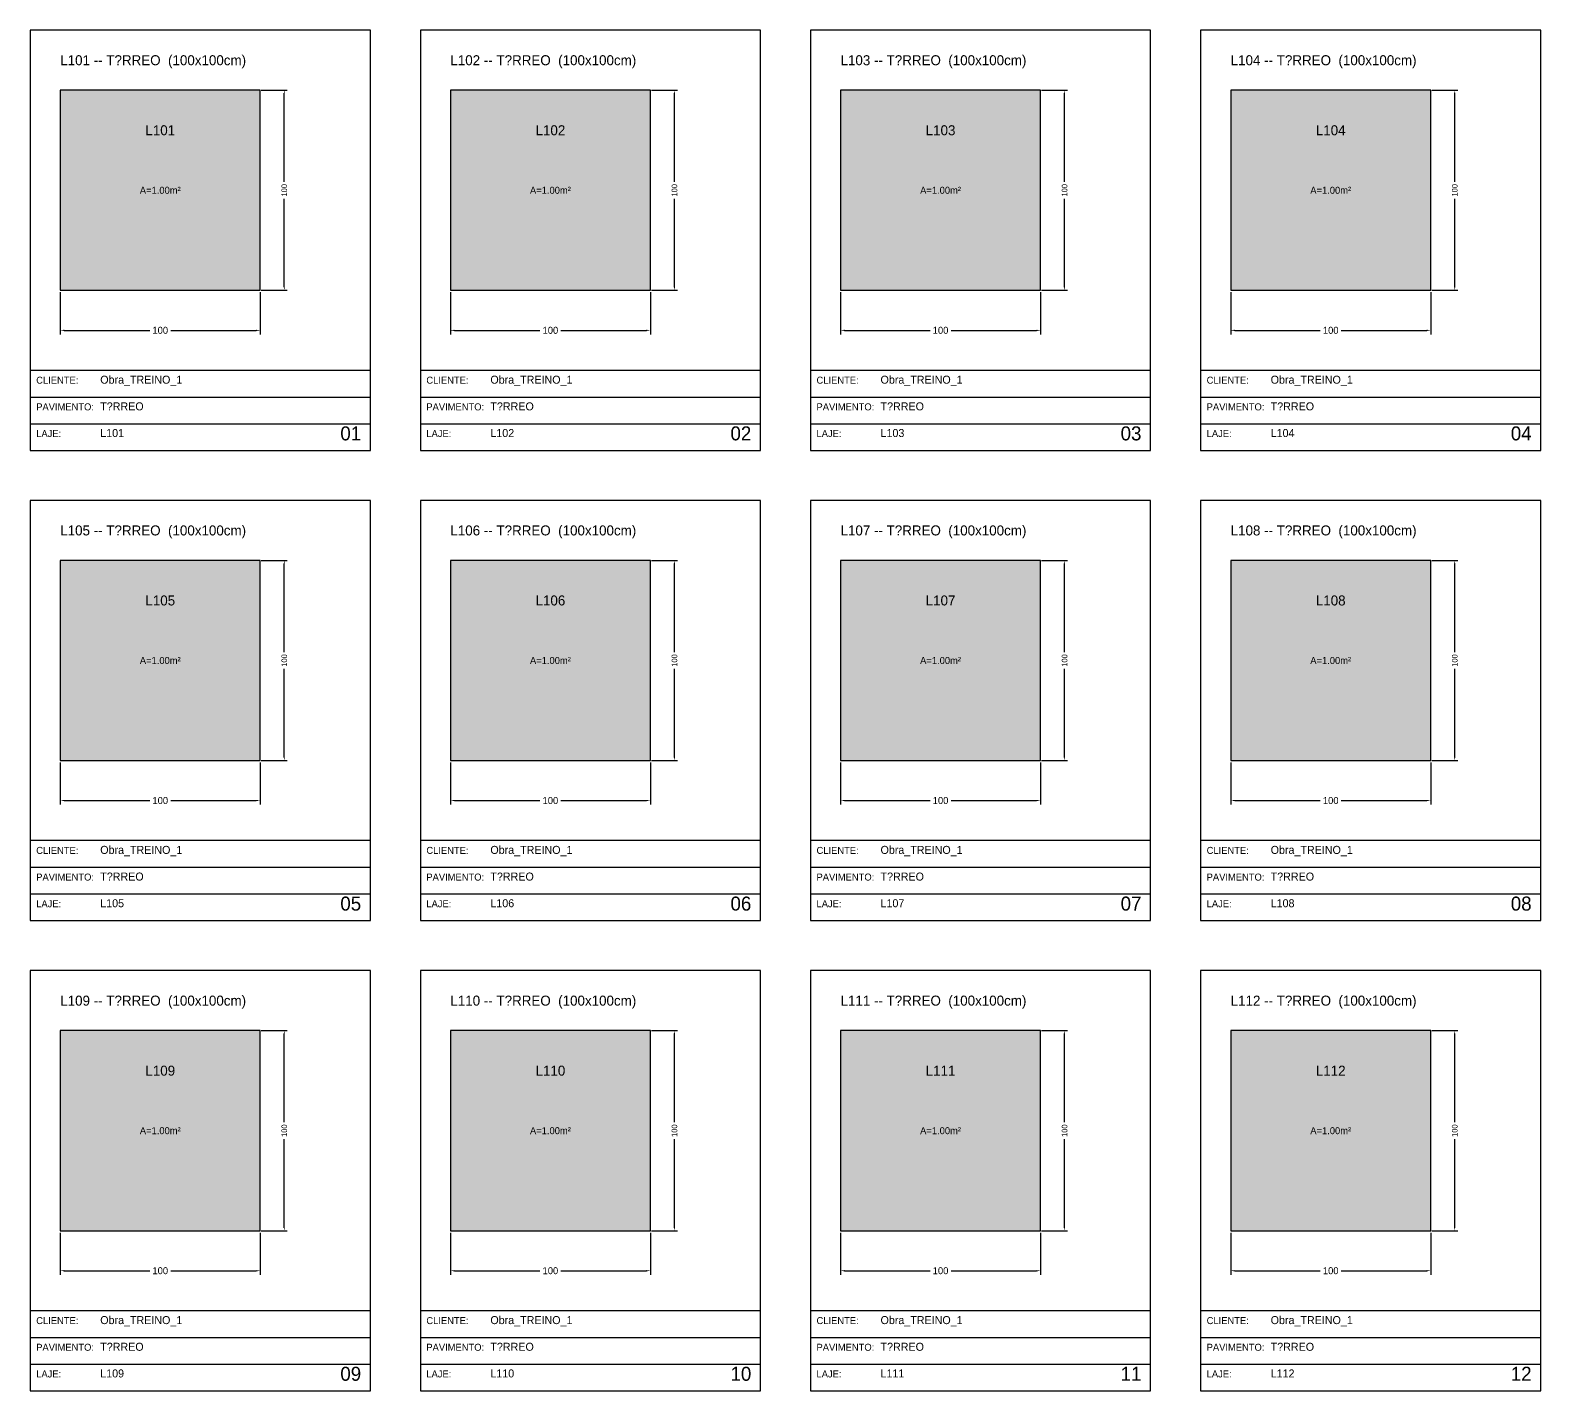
# Model space of a CAD drawing. Header units: metres. Extents: x 0 to 755, y -1410 to -25.
# Drawn here: x 0 to 755, y -705 to -25 of the extents above; entities that cross this region are included whole.
import ezdxf
from ezdxf.enums import TextEntityAlignment as Align

# ---------------------------------------------------------------- set-up
doc = ezdxf.new("R2010")
doc.units = ezdxf.units.M
for name, color, linetype in [('BORDA_CELULA', 9, 'Continuous'), ('CARIMBO', 9, 'Continuous'), ('COTA', 241, 'Continuous'), ('Hachura', 251, 'Continuous'), ('NOMENCLATURA', 7, 'Continuous'), ('Painéis', 200, 'Continuous'), ('Texto Seção', 7, 'Continuous')]:
    doc.layers.add(name, color=color, linetype=linetype)
doc.dimstyles.new('FACE_DIM', dxfattribs={"dimtxt": 3.5, "dimasz": 2, "dimexe": 2, "dimexo": 1, "dimgap": 1, "dimtad": 1, "dimdec": 0, "dimrnd": 1, "dimcen": 2.5, "dimclrd": 4, "dimclre": 4, "dimclrt": 4, "dimazin": 3, "dimtfac": 1, "dimtmove": 0, "dimatfit": 3})

# ---------------------------------------------------------------- blocks, each defined once
blk = doc.blocks.new('_CLOSEDFILLED')
at = {"color": 0, "linetype": 'BYBLOCK'}
blk.add_solid([(-1, 0.16), (0, 0), (-1, -0.16)], dxfattribs=at)
blk = doc.blocks.new('*D1')
at = {"color": 4}
for p, q in [((15, -156), (15, -177)), ((115, -156), (115, -177)), ((17, -175), (59.75, -175)), ((70.25, -175), (113, -175))]:
    blk.add_line(p, q, dxfattribs=at)
at = {"layer": 'Defpoints'}
for p in [(15, -155), (115, -155), (15, -175)]:
    blk.add_point(p, dxfattribs=at)
at = {"color": 4, "xscale": 2, "yscale": 2, "rotation": 180}
blk.add_blockref('_CLOSEDFILLED', (15, -175), dxfattribs=at)
at = {"color": 4, "xscale": 2, "yscale": 2}
blk.add_blockref('_CLOSEDFILLED', (115, -175), dxfattribs=at)
at = {"color": 4, "insert": (65, -175), "char_height": 3.5, "attachment_point": 5}
blk.add_mtext('100', dxfattribs=at)
blk = doc.blocks.new('*D2')
at = {"color": 4}
for p, q in [((115.5, -55), (128.5, -55)), ((127, -100.8), (127, -56.5)), ((127, -153.5), (127, -109.2)), ((115.5, -155), (128.5, -155))]:
    blk.add_line(p, q, dxfattribs=at)
at = {"layer": 'Defpoints'}
for p in [(115, -55), (115, -155), (127, -155)]:
    blk.add_point(p, dxfattribs=at)
at = {"color": 4, "xscale": 1.5, "yscale": 1.5}
for p, rotation in [((127, -55), 90), ((127, -155), 270)]:
    blk.add_blockref('_CLOSEDFILLED', p, dxfattribs=dict(at, rotation=rotation))
at = {"color": 4, "insert": (127, -105), "char_height": 2.8, "attachment_point": 5, "rotation": 90}
blk.add_mtext('100', dxfattribs=at)
blk = doc.blocks.new('*D3')
at = {"color": 4}
for p, q in [((210, -156), (210, -177)), ((310, -156), (310, -177)), ((212, -175), (254.75, -175)), ((265.25, -175), (308, -175))]:
    blk.add_line(p, q, dxfattribs=at)
at = {"layer": 'Defpoints'}
for p in [(210, -155), (310, -155), (210, -175)]:
    blk.add_point(p, dxfattribs=at)
at = {"color": 4, "xscale": 2, "yscale": 2, "rotation": 180}
blk.add_blockref('_CLOSEDFILLED', (210, -175), dxfattribs=at)
at = {"color": 4, "xscale": 2, "yscale": 2}
blk.add_blockref('_CLOSEDFILLED', (310, -175), dxfattribs=at)
at = {"color": 4, "insert": (260, -175), "char_height": 3.5, "attachment_point": 5}
blk.add_mtext('100', dxfattribs=at)
blk = doc.blocks.new('*D4')
at = {"color": 4}
for p, q in [((310.5, -55), (323.5, -55)), ((322, -100.8), (322, -56.5)), ((322, -153.5), (322, -109.2)), ((310.5, -155), (323.5, -155))]:
    blk.add_line(p, q, dxfattribs=at)
at = {"layer": 'Defpoints'}
for p in [(310, -55), (310, -155), (322, -155)]:
    blk.add_point(p, dxfattribs=at)
at = {"color": 4, "xscale": 1.5, "yscale": 1.5}
for p, rotation in [((322, -55), 90), ((322, -155), 270)]:
    blk.add_blockref('_CLOSEDFILLED', p, dxfattribs=dict(at, rotation=rotation))
at = {"color": 4, "insert": (322, -105), "char_height": 2.8, "attachment_point": 5, "rotation": 90}
blk.add_mtext('100', dxfattribs=at)
blk = doc.blocks.new('*D5')
at = {"color": 4}
for p, q in [((405, -156), (405, -177)), ((505, -156), (505, -177)), ((407, -175), (449.75, -175)), ((460.25, -175), (503, -175))]:
    blk.add_line(p, q, dxfattribs=at)
at = {"layer": 'Defpoints'}
for p in [(405, -155), (505, -155), (405, -175)]:
    blk.add_point(p, dxfattribs=at)
at = {"color": 4, "xscale": 2, "yscale": 2, "rotation": 180}
blk.add_blockref('_CLOSEDFILLED', (405, -175), dxfattribs=at)
at = {"color": 4, "xscale": 2, "yscale": 2}
blk.add_blockref('_CLOSEDFILLED', (505, -175), dxfattribs=at)
at = {"color": 4, "insert": (455, -175), "char_height": 3.5, "attachment_point": 5}
blk.add_mtext('100', dxfattribs=at)
blk = doc.blocks.new('*D6')
at = {"color": 4}
for p, q in [((505.5, -55), (518.5, -55)), ((517, -100.8), (517, -56.5)), ((517, -153.5), (517, -109.2)), ((505.5, -155), (518.5, -155))]:
    blk.add_line(p, q, dxfattribs=at)
at = {"layer": 'Defpoints'}
for p in [(505, -55), (505, -155), (517, -155)]:
    blk.add_point(p, dxfattribs=at)
at = {"color": 4, "xscale": 1.5, "yscale": 1.5}
for p, rotation in [((517, -55), 90), ((517, -155), 270)]:
    blk.add_blockref('_CLOSEDFILLED', p, dxfattribs=dict(at, rotation=rotation))
at = {"color": 4, "insert": (517, -105), "char_height": 2.8, "attachment_point": 5, "rotation": 90}
blk.add_mtext('100', dxfattribs=at)
blk = doc.blocks.new('*D7')
at = {"color": 4}
for p, q in [((600, -156), (600, -177)), ((700, -156), (700, -177)), ((602, -175), (644.75, -175)), ((655.25, -175), (698, -175))]:
    blk.add_line(p, q, dxfattribs=at)
at = {"layer": 'Defpoints'}
for p in [(600, -155), (700, -155), (600, -175)]:
    blk.add_point(p, dxfattribs=at)
at = {"color": 4, "xscale": 2, "yscale": 2, "rotation": 180}
blk.add_blockref('_CLOSEDFILLED', (600, -175), dxfattribs=at)
at = {"color": 4, "xscale": 2, "yscale": 2}
blk.add_blockref('_CLOSEDFILLED', (700, -175), dxfattribs=at)
at = {"color": 4, "insert": (650, -175), "char_height": 3.5, "attachment_point": 5}
blk.add_mtext('100', dxfattribs=at)
blk = doc.blocks.new('*D8')
at = {"color": 4}
for p, q in [((700.5, -55), (713.5, -55)), ((712, -100.8), (712, -56.5)), ((712, -153.5), (712, -109.2)), ((700.5, -155), (713.5, -155))]:
    blk.add_line(p, q, dxfattribs=at)
at = {"layer": 'Defpoints'}
for p in [(700, -55), (700, -155), (712, -155)]:
    blk.add_point(p, dxfattribs=at)
at = {"color": 4, "xscale": 1.5, "yscale": 1.5}
for p, rotation in [((712, -55), 90), ((712, -155), 270)]:
    blk.add_blockref('_CLOSEDFILLED', p, dxfattribs=dict(at, rotation=rotation))
at = {"color": 4, "insert": (712, -105), "char_height": 2.8, "attachment_point": 5, "rotation": 90}
blk.add_mtext('100', dxfattribs=at)
blk = doc.blocks.new('*D9')
at = {"color": 4}
for p, q in [((15, -391), (15, -412)), ((115, -391), (115, -412)), ((17, -410), (59.75, -410)), ((70.25, -410), (113, -410))]:
    blk.add_line(p, q, dxfattribs=at)
at = {"layer": 'Defpoints'}
for p in [(15, -390), (115, -390), (15, -410)]:
    blk.add_point(p, dxfattribs=at)
at = {"color": 4, "xscale": 2, "yscale": 2, "rotation": 180}
blk.add_blockref('_CLOSEDFILLED', (15, -410), dxfattribs=at)
at = {"color": 4, "xscale": 2, "yscale": 2}
blk.add_blockref('_CLOSEDFILLED', (115, -410), dxfattribs=at)
at = {"color": 4, "insert": (65, -410), "char_height": 3.5, "attachment_point": 5}
blk.add_mtext('100', dxfattribs=at)
blk = doc.blocks.new('*D10')
at = {"color": 4}
for p, q in [((115.5, -290), (128.5, -290)), ((127, -335.8), (127, -291.5)), ((127, -388.5), (127, -344.2)), ((115.5, -390), (128.5, -390))]:
    blk.add_line(p, q, dxfattribs=at)
at = {"layer": 'Defpoints'}
for p in [(115, -290), (115, -390), (127, -390)]:
    blk.add_point(p, dxfattribs=at)
at = {"color": 4, "xscale": 1.5, "yscale": 1.5}
for p, rotation in [((127, -290), 90), ((127, -390), 270)]:
    blk.add_blockref('_CLOSEDFILLED', p, dxfattribs=dict(at, rotation=rotation))
at = {"color": 4, "insert": (127, -340), "char_height": 2.8, "attachment_point": 5, "rotation": 90}
blk.add_mtext('100', dxfattribs=at)
blk = doc.blocks.new('*D11')
at = {"color": 4}
for p, q in [((210, -391), (210, -412)), ((310, -391), (310, -412)), ((212, -410), (254.75, -410)), ((265.25, -410), (308, -410))]:
    blk.add_line(p, q, dxfattribs=at)
at = {"layer": 'Defpoints'}
for p in [(210, -390), (310, -390), (210, -410)]:
    blk.add_point(p, dxfattribs=at)
at = {"color": 4, "xscale": 2, "yscale": 2, "rotation": 180}
blk.add_blockref('_CLOSEDFILLED', (210, -410), dxfattribs=at)
at = {"color": 4, "xscale": 2, "yscale": 2}
blk.add_blockref('_CLOSEDFILLED', (310, -410), dxfattribs=at)
at = {"color": 4, "insert": (260, -410), "char_height": 3.5, "attachment_point": 5}
blk.add_mtext('100', dxfattribs=at)
blk = doc.blocks.new('*D12')
at = {"color": 4}
for p, q in [((310.5, -290), (323.5, -290)), ((322, -335.8), (322, -291.5)), ((322, -388.5), (322, -344.2)), ((310.5, -390), (323.5, -390))]:
    blk.add_line(p, q, dxfattribs=at)
at = {"layer": 'Defpoints'}
for p in [(310, -290), (310, -390), (322, -390)]:
    blk.add_point(p, dxfattribs=at)
at = {"color": 4, "xscale": 1.5, "yscale": 1.5}
for p, rotation in [((322, -290), 90), ((322, -390), 270)]:
    blk.add_blockref('_CLOSEDFILLED', p, dxfattribs=dict(at, rotation=rotation))
at = {"color": 4, "insert": (322, -340), "char_height": 2.8, "attachment_point": 5, "rotation": 90}
blk.add_mtext('100', dxfattribs=at)
blk = doc.blocks.new('*D13')
at = {"color": 4}
for p, q in [((405, -391), (405, -412)), ((505, -391), (505, -412)), ((407, -410), (449.75, -410)), ((460.25, -410), (503, -410))]:
    blk.add_line(p, q, dxfattribs=at)
at = {"layer": 'Defpoints'}
for p in [(405, -390), (505, -390), (405, -410)]:
    blk.add_point(p, dxfattribs=at)
at = {"color": 4, "xscale": 2, "yscale": 2, "rotation": 180}
blk.add_blockref('_CLOSEDFILLED', (405, -410), dxfattribs=at)
at = {"color": 4, "xscale": 2, "yscale": 2}
blk.add_blockref('_CLOSEDFILLED', (505, -410), dxfattribs=at)
at = {"color": 4, "insert": (455, -410), "char_height": 3.5, "attachment_point": 5}
blk.add_mtext('100', dxfattribs=at)
blk = doc.blocks.new('*D14')
at = {"color": 4}
for p, q in [((505.5, -290), (518.5, -290)), ((517, -335.8), (517, -291.5)), ((517, -388.5), (517, -344.2)), ((505.5, -390), (518.5, -390))]:
    blk.add_line(p, q, dxfattribs=at)
at = {"layer": 'Defpoints'}
for p in [(505, -290), (505, -390), (517, -390)]:
    blk.add_point(p, dxfattribs=at)
at = {"color": 4, "xscale": 1.5, "yscale": 1.5}
for p, rotation in [((517, -290), 90), ((517, -390), 270)]:
    blk.add_blockref('_CLOSEDFILLED', p, dxfattribs=dict(at, rotation=rotation))
at = {"color": 4, "insert": (517, -340), "char_height": 2.8, "attachment_point": 5, "rotation": 90}
blk.add_mtext('100', dxfattribs=at)
blk = doc.blocks.new('*D15')
at = {"color": 4}
for p, q in [((600, -391), (600, -412)), ((700, -391), (700, -412)), ((602, -410), (644.75, -410)), ((655.25, -410), (698, -410))]:
    blk.add_line(p, q, dxfattribs=at)
at = {"layer": 'Defpoints'}
for p in [(600, -390), (700, -390), (600, -410)]:
    blk.add_point(p, dxfattribs=at)
at = {"color": 4, "xscale": 2, "yscale": 2, "rotation": 180}
blk.add_blockref('_CLOSEDFILLED', (600, -410), dxfattribs=at)
at = {"color": 4, "xscale": 2, "yscale": 2}
blk.add_blockref('_CLOSEDFILLED', (700, -410), dxfattribs=at)
at = {"color": 4, "insert": (650, -410), "char_height": 3.5, "attachment_point": 5}
blk.add_mtext('100', dxfattribs=at)
blk = doc.blocks.new('*D16')
at = {"color": 4}
for p, q in [((700.5, -290), (713.5, -290)), ((712, -335.8), (712, -291.5)), ((712, -388.5), (712, -344.2)), ((700.5, -390), (713.5, -390))]:
    blk.add_line(p, q, dxfattribs=at)
at = {"layer": 'Defpoints'}
for p in [(700, -290), (700, -390), (712, -390)]:
    blk.add_point(p, dxfattribs=at)
at = {"color": 4, "xscale": 1.5, "yscale": 1.5}
for p, rotation in [((712, -290), 90), ((712, -390), 270)]:
    blk.add_blockref('_CLOSEDFILLED', p, dxfattribs=dict(at, rotation=rotation))
at = {"color": 4, "insert": (712, -340), "char_height": 2.8, "attachment_point": 5, "rotation": 90}
blk.add_mtext('100', dxfattribs=at)
blk = doc.blocks.new('*D17')
at = {"color": 4}
for p, q in [((15, -626), (15, -647)), ((115, -626), (115, -647)), ((17, -645), (59.75, -645)), ((70.25, -645), (113, -645))]:
    blk.add_line(p, q, dxfattribs=at)
at = {"layer": 'Defpoints'}
for p in [(15, -625), (115, -625), (15, -645)]:
    blk.add_point(p, dxfattribs=at)
at = {"color": 4, "xscale": 2, "yscale": 2, "rotation": 180}
blk.add_blockref('_CLOSEDFILLED', (15, -645), dxfattribs=at)
at = {"color": 4, "xscale": 2, "yscale": 2}
blk.add_blockref('_CLOSEDFILLED', (115, -645), dxfattribs=at)
at = {"color": 4, "insert": (65, -645), "char_height": 3.5, "attachment_point": 5}
blk.add_mtext('100', dxfattribs=at)
blk = doc.blocks.new('*D18')
at = {"color": 4}
for p, q in [((115.5, -525), (128.5, -525)), ((127, -570.8), (127, -526.5)), ((127, -623.5), (127, -579.2)), ((115.5, -625), (128.5, -625))]:
    blk.add_line(p, q, dxfattribs=at)
at = {"layer": 'Defpoints'}
for p in [(115, -525), (115, -625), (127, -625)]:
    blk.add_point(p, dxfattribs=at)
at = {"color": 4, "xscale": 1.5, "yscale": 1.5}
for p, rotation in [((127, -525), 90), ((127, -625), 270)]:
    blk.add_blockref('_CLOSEDFILLED', p, dxfattribs=dict(at, rotation=rotation))
at = {"color": 4, "insert": (127, -575), "char_height": 2.8, "attachment_point": 5, "rotation": 90}
blk.add_mtext('100', dxfattribs=at)
blk = doc.blocks.new('*D19')
at = {"color": 4}
for p, q in [((210, -626), (210, -647)), ((310, -626), (310, -647)), ((212, -645), (254.75, -645)), ((265.25, -645), (308, -645))]:
    blk.add_line(p, q, dxfattribs=at)
at = {"layer": 'Defpoints'}
for p in [(210, -625), (310, -625), (210, -645)]:
    blk.add_point(p, dxfattribs=at)
at = {"color": 4, "xscale": 2, "yscale": 2, "rotation": 180}
blk.add_blockref('_CLOSEDFILLED', (210, -645), dxfattribs=at)
at = {"color": 4, "xscale": 2, "yscale": 2}
blk.add_blockref('_CLOSEDFILLED', (310, -645), dxfattribs=at)
at = {"color": 4, "insert": (260, -645), "char_height": 3.5, "attachment_point": 5}
blk.add_mtext('100', dxfattribs=at)
blk = doc.blocks.new('*D20')
at = {"color": 4}
for p, q in [((310.5, -525), (323.5, -525)), ((322, -570.8), (322, -526.5)), ((322, -623.5), (322, -579.2)), ((310.5, -625), (323.5, -625))]:
    blk.add_line(p, q, dxfattribs=at)
at = {"layer": 'Defpoints'}
for p in [(310, -525), (310, -625), (322, -625)]:
    blk.add_point(p, dxfattribs=at)
at = {"color": 4, "xscale": 1.5, "yscale": 1.5}
for p, rotation in [((322, -525), 90), ((322, -625), 270)]:
    blk.add_blockref('_CLOSEDFILLED', p, dxfattribs=dict(at, rotation=rotation))
at = {"color": 4, "insert": (322, -575), "char_height": 2.8, "attachment_point": 5, "rotation": 90}
blk.add_mtext('100', dxfattribs=at)
blk = doc.blocks.new('*D21')
at = {"color": 4}
for p, q in [((405, -626), (405, -647)), ((505, -626), (505, -647)), ((407, -645), (449.75, -645)), ((460.25, -645), (503, -645))]:
    blk.add_line(p, q, dxfattribs=at)
at = {"layer": 'Defpoints'}
for p in [(405, -625), (505, -625), (405, -645)]:
    blk.add_point(p, dxfattribs=at)
at = {"color": 4, "xscale": 2, "yscale": 2, "rotation": 180}
blk.add_blockref('_CLOSEDFILLED', (405, -645), dxfattribs=at)
at = {"color": 4, "xscale": 2, "yscale": 2}
blk.add_blockref('_CLOSEDFILLED', (505, -645), dxfattribs=at)
at = {"color": 4, "insert": (455, -645), "char_height": 3.5, "attachment_point": 5}
blk.add_mtext('100', dxfattribs=at)
blk = doc.blocks.new('*D22')
at = {"color": 4}
for p, q in [((505.5, -525), (518.5, -525)), ((517, -570.8), (517, -526.5)), ((517, -623.5), (517, -579.2)), ((505.5, -625), (518.5, -625))]:
    blk.add_line(p, q, dxfattribs=at)
at = {"layer": 'Defpoints'}
for p in [(505, -525), (505, -625), (517, -625)]:
    blk.add_point(p, dxfattribs=at)
at = {"color": 4, "xscale": 1.5, "yscale": 1.5}
for p, rotation in [((517, -525), 90), ((517, -625), 270)]:
    blk.add_blockref('_CLOSEDFILLED', p, dxfattribs=dict(at, rotation=rotation))
at = {"color": 4, "insert": (517, -575), "char_height": 2.8, "attachment_point": 5, "rotation": 90}
blk.add_mtext('100', dxfattribs=at)
blk = doc.blocks.new('*D23')
at = {"color": 4}
for p, q in [((600, -626), (600, -647)), ((700, -626), (700, -647)), ((602, -645), (644.75, -645)), ((655.25, -645), (698, -645))]:
    blk.add_line(p, q, dxfattribs=at)
at = {"layer": 'Defpoints'}
for p in [(600, -625), (700, -625), (600, -645)]:
    blk.add_point(p, dxfattribs=at)
at = {"color": 4, "xscale": 2, "yscale": 2, "rotation": 180}
blk.add_blockref('_CLOSEDFILLED', (600, -645), dxfattribs=at)
at = {"color": 4, "xscale": 2, "yscale": 2}
blk.add_blockref('_CLOSEDFILLED', (700, -645), dxfattribs=at)
at = {"color": 4, "insert": (650, -645), "char_height": 3.5, "attachment_point": 5}
blk.add_mtext('100', dxfattribs=at)
blk = doc.blocks.new('*D24')
at = {"color": 4}
for p, q in [((700.5, -525), (713.5, -525)), ((712, -570.8), (712, -526.5)), ((712, -623.5), (712, -579.2)), ((700.5, -625), (713.5, -625))]:
    blk.add_line(p, q, dxfattribs=at)
at = {"layer": 'Defpoints'}
for p in [(700, -525), (700, -625), (712, -625)]:
    blk.add_point(p, dxfattribs=at)
at = {"color": 4, "xscale": 1.5, "yscale": 1.5}
for p, rotation in [((712, -525), 90), ((712, -625), 270)]:
    blk.add_blockref('_CLOSEDFILLED', p, dxfattribs=dict(at, rotation=rotation))
at = {"color": 4, "insert": (712, -575), "char_height": 2.8, "attachment_point": 5, "rotation": 90}
blk.add_mtext('100', dxfattribs=at)

msp = doc.modelspace()

# ---------------------------------------------------------------- hatches: boundary and pattern name
at = {"layer": 'Hachura'}
for points in [[(15, -155), (115, -155), (115, -55), (15, -55), (15, -155)], [(210, -155), (310, -155), (310, -55), (210, -55), (210, -155)], [(405, -155), (505, -155), (505, -55), (405, -55), (405, -155)], [(600, -155), (700, -155), (700, -55), (600, -55), (600, -155)], [(15, -390), (115, -390), (115, -290), (15, -290), (15, -390)], [(210, -390), (310, -390), (310, -290), (210, -290), (210, -390)], [(405, -390), (505, -390), (505, -290), (405, -290), (405, -390)], [(600, -390), (700, -390), (700, -290), (600, -290), (600, -390)], [(15, -625), (115, -625), (115, -525), (15, -525), (15, -625)], [(210, -625), (310, -625), (310, -525), (210, -525), (210, -625)], [(405, -625), (505, -625), (505, -525), (405, -525), (405, -625)], [(600, -625), (700, -625), (700, -525), (600, -525), (600, -625)]]:
    msp.add_hatch(color=256, dxfattribs=at).paths.add_polyline_path(points)

# ---------------------------------------------------------------- linework, layer by layer
at = {"layer": 'BORDA_CELULA'}
for points in [[(0, -235), (170, -235), (170, -25), (0, -25)], [(195, -235), (365, -235), (365, -25), (195, -25)], [(390, -235), (560, -235), (560, -25), (390, -25)], [(585, -235), (755, -235), (755, -25), (585, -25)], [(0, -235), (170, -235), (170, -195), (0, -195)], [(195, -235), (365, -235), (365, -195), (195, -195)], [(390, -235), (560, -235), (560, -195), (390, -195)], [(585, -235), (755, -235), (755, -195), (585, -195)], [(0, -470), (170, -470), (170, -260), (0, -260)], [(195, -470), (365, -470), (365, -260), (195, -260)], [(390, -470), (560, -470), (560, -260), (390, -260)], [(585, -470), (755, -470), (755, -260), (585, -260)], [(0, -470), (170, -470), (170, -430), (0, -430)], [(195, -470), (365, -470), (365, -430), (195, -430)], [(390, -470), (560, -470), (560, -430), (390, -430)], [(585, -470), (755, -470), (755, -430), (585, -430)], [(0, -705), (170, -705), (170, -495), (0, -495)], [(195, -705), (365, -705), (365, -495), (195, -495)], [(390, -705), (560, -705), (560, -495), (390, -495)], [(585, -705), (755, -705), (755, -495), (585, -495)], [(0, -705), (170, -705), (170, -665), (0, -665)], [(195, -705), (365, -705), (365, -665), (195, -665)], [(390, -705), (560, -705), (560, -665), (390, -665)], [(585, -705), (755, -705), (755, -665), (585, -665)]]:
    msp.add_lwpolyline(points, close=True, dxfattribs=at)
at = {"layer": 'CARIMBO'}
for p, q in [((0, -208.33), (170, -208.33)), ((195, -208.33), (365, -208.33)), ((390, -208.33), (560, -208.33)), ((585, -208.33), (755, -208.33)), ((0, -221.67), (170, -221.67)), ((195, -221.67), (365, -221.67)), ((390, -221.67), (560, -221.67)), ((585, -221.67), (755, -221.67)), ((0, -235), (170, -235)), ((195, -235), (365, -235)), ((390, -235), (560, -235)), ((585, -235), (755, -235)), ((0, -443.33), (170, -443.33)), ((195, -443.33), (365, -443.33)), ((390, -443.33), (560, -443.33)), ((585, -443.33), (755, -443.33)), ((0, -456.67), (170, -456.67)), ((195, -456.67), (365, -456.67)), ((390, -456.67), (560, -456.67)), ((585, -456.67), (755, -456.67)), ((0, -470), (170, -470)), ((195, -470), (365, -470)), ((390, -470), (560, -470)), ((585, -470), (755, -470)), ((0, -678.33), (170, -678.33)), ((195, -678.33), (365, -678.33)), ((390, -678.33), (560, -678.33)), ((585, -678.33), (755, -678.33)), ((0, -691.67), (170, -691.67)), ((195, -691.67), (365, -691.67)), ((390, -691.67), (560, -691.67)), ((585, -691.67), (755, -691.67)), ((0, -705), (170, -705)), ((195, -705), (365, -705)), ((390, -705), (560, -705)), ((585, -705), (755, -705))]:
    msp.add_line(p, q, dxfattribs=at)
at = {"layer": 'Painéis'}
for points in [[(15, -155), (115, -155), (115, -55), (15, -55), (15, -155)], [(210, -155), (310, -155), (310, -55), (210, -55), (210, -155)], [(405, -155), (505, -155), (505, -55), (405, -55), (405, -155)], [(600, -155), (700, -155), (700, -55), (600, -55), (600, -155)], [(15, -390), (115, -390), (115, -290), (15, -290), (15, -390)], [(210, -390), (310, -390), (310, -290), (210, -290), (210, -390)], [(405, -390), (505, -390), (505, -290), (405, -290), (405, -390)], [(600, -390), (700, -390), (700, -290), (600, -290), (600, -390)], [(15, -625), (115, -625), (115, -525), (15, -525), (15, -625)], [(210, -625), (310, -625), (310, -525), (210, -525), (210, -625)], [(405, -625), (505, -625), (505, -525), (405, -525), (405, -625)], [(600, -625), (700, -625), (700, -525), (600, -525), (600, -625)]]:
    msp.add_lwpolyline(points, close=True, dxfattribs=at)

# ---------------------------------------------------------------- texts
at = {"layer": 'CARIMBO', "color": 9}
for s, p in [('CLIENTE:', (3, -201.67)), ('CLIENTE:', (198, -201.67)), ('CLIENTE:', (393, -201.67)), ('CLIENTE:', (588, -201.67)), ('PAVIMENTO:', (3, -215)), ('PAVIMENTO:', (198, -215)), ('PAVIMENTO:', (393, -215)), ('PAVIMENTO:', (588, -215)), ('LAJE:', (3, -228.33)), ('LAJE:', (198, -228.33)), ('LAJE:', (393, -228.33)), ('LAJE:', (588, -228.33)), ('CLIENTE:', (3, -436.67)), ('CLIENTE:', (198, -436.67)), ('CLIENTE:', (393, -436.67)), ('CLIENTE:', (588, -436.67)), ('PAVIMENTO:', (3, -450)), ('PAVIMENTO:', (198, -450)), ('PAVIMENTO:', (393, -450)), ('PAVIMENTO:', (588, -450)), ('LAJE:', (3, -463.33)), ('LAJE:', (198, -463.33)), ('LAJE:', (393, -463.33)), ('LAJE:', (588, -463.33)), ('CLIENTE:', (3, -671.67)), ('CLIENTE:', (198, -671.67)), ('CLIENTE:', (393, -671.67)), ('CLIENTE:', (588, -671.67)), ('PAVIMENTO:', (3, -685)), ('PAVIMENTO:', (198, -685)), ('PAVIMENTO:', (393, -685)), ('PAVIMENTO:', (588, -685)), ('LAJE:', (3, -698.33)), ('LAJE:', (198, -698.33)), ('LAJE:', (393, -698.33)), ('LAJE:', (588, -698.33))]:
    msp.add_text(s, height=3.5, dxfattribs=at).set_placement(p)
at = {"layer": 'CARIMBO', "color": 2}
for s, p in [('Obra_TREINO_1', (35, -201.67)), ('Obra_TREINO_1', (230, -201.67)), ('Obra_TREINO_1', (425, -201.67)), ('Obra_TREINO_1', (620, -201.67)), ('T?RREO', (35, -215)), ('T?RREO', (230, -215)), ('T?RREO', (425, -215)), ('T?RREO', (620, -215)), ('L101', (35, -228.33)), ('L102', (230, -228.33)), ('L103', (425, -228.33)), ('L104', (620, -228.33)), ('Obra_TREINO_1', (35, -436.67)), ('Obra_TREINO_1', (230, -436.67)), ('Obra_TREINO_1', (425, -436.67)), ('Obra_TREINO_1', (620, -436.67)), ('T?RREO', (35, -450)), ('T?RREO', (230, -450)), ('T?RREO', (425, -450)), ('T?RREO', (620, -450)), ('L105', (35, -463.33)), ('L106', (230, -463.33)), ('L107', (425, -463.33)), ('L108', (620, -463.33)), ('Obra_TREINO_1', (35, -671.67)), ('Obra_TREINO_1', (230, -671.67)), ('Obra_TREINO_1', (425, -671.67)), ('Obra_TREINO_1', (620, -671.67)), ('T?RREO', (35, -685)), ('T?RREO', (230, -685)), ('T?RREO', (425, -685)), ('T?RREO', (620, -685)), ('L109', (35, -698.33)), ('L110', (230, -698.33)), ('L111', (425, -698.33)), ('L112', (620, -698.33))]:
    msp.add_text(s, height=4, dxfattribs=at).set_placement(p)
at = {"layer": 'CARIMBO', "color": 3}
for s, p in [('01', (155, -230)), ('02', (350, -230)), ('03', (545, -230)), ('04', (740, -230)), ('05', (155, -465)), ('06', (350, -465)), ('07', (545, -465)), ('08', (740, -465)), ('09', (155, -700)), ('10', (350, -700)), ('11', (545, -700)), ('12', (740, -700))]:
    msp.add_text(s, height=7, dxfattribs=at).set_placement(p)
at = {"layer": 'COTA'}
for p in [(65, -105), (260, -105), (455, -105), (650, -105), (65, -340), (260, -340), (455, -340), (650, -340), (65, -575), (260, -575), (455, -575), (650, -575)]:
    msp.add_text('A=1.00m²', height=3.5, dxfattribs=at).set_placement(p, align=Align.MIDDLE_CENTER)
at = {"layer": 'NOMENCLATURA'}
for s, p in [('L101 -- T?RREO  (100x100cm)', (15, -42.5)), ('L102 -- T?RREO  (100x100cm)', (210, -42.5)), ('L103 -- T?RREO  (100x100cm)', (405, -42.5)), ('L104 -- T?RREO  (100x100cm)', (600, -42.5)), ('L105 -- T?RREO  (100x100cm)', (15, -277.5)), ('L106 -- T?RREO  (100x100cm)', (210, -277.5)), ('L107 -- T?RREO  (100x100cm)', (405, -277.5)), ('L108 -- T?RREO  (100x100cm)', (600, -277.5)), ('L109 -- T?RREO  (100x100cm)', (15, -512.5)), ('L110 -- T?RREO  (100x100cm)', (210, -512.5)), ('L111 -- T?RREO  (100x100cm)', (405, -512.5)), ('L112 -- T?RREO  (100x100cm)', (600, -512.5))]:
    msp.add_text(s, height=5, dxfattribs=at).set_placement(p)
at = {"layer": 'Texto Seção'}
for s, p in [('L101', (65, -75)), ('L102', (260, -75)), ('L103', (455, -75)), ('L104', (650, -75)), ('L105', (65, -310)), ('L106', (260, -310)), ('L107', (455, -310)), ('L108', (650, -310)), ('L109', (65, -545)), ('L110', (260, -545)), ('L111', (455, -545)), ('L112', (650, -545))]:
    msp.add_text(s, height=5, dxfattribs=at).set_placement(p, align=Align.MIDDLE_CENTER)

# ---------------------------------------------------------------- dimensions: what is measured, and where the dimension line sits
for base, p1, p2, picture, middle in [((127, -155), (115, -155), (115, -55), '*D2', (127, -105)), ((322, -155), (310, -155), (310, -55), '*D4', (322, -105)), ((517, -155), (505, -155), (505, -55), '*D6', (517, -105)), ((712, -155), (700, -155), (700, -55), '*D8', (712, -105)), ((127, -390), (115, -390), (115, -290), '*D10', (127, -340)), ((322, -390), (310, -390), (310, -290), '*D12', (322, -340)), ((517, -390), (505, -390), (505, -290), '*D14', (517, -340)), ((712, -390), (700, -390), (700, -290), '*D16', (712, -340)), ((127, -625), (115, -625), (115, -525), '*D18', (127, -575)), ((322, -625), (310, -625), (310, -525), '*D20', (322, -575)), ((517, -625), (505, -625), (505, -525), '*D22', (517, -575)), ((712, -625), (700, -625), (700, -525), '*D24', (712, -575))]:
    dim = msp.add_linear_dim(base=base, p1=p1, p2=p2, angle=90, dimstyle='FACE_DIM', override={"dimtxt": 2.8, "dimasz": 1.5, "dimexe": 1.5, "dimexo": 0.5})
    dim.commit()
    dim.dimension.update_dxf_attribs({"geometry": picture, "text_midpoint": middle})
for base, p1, p2, picture, middle in [((15, -175), (15, -155), (115, -155), '*D1', (65, -175)), ((210, -175), (210, -155), (310, -155), '*D3', (260, -175)), ((405, -175), (405, -155), (505, -155), '*D5', (455, -175)), ((600, -175), (600, -155), (700, -155), '*D7', (650, -175)), ((15, -410), (15, -390), (115, -390), '*D9', (65, -410)), ((210, -410), (210, -390), (310, -390), '*D11', (260, -410)), ((405, -410), (405, -390), (505, -390), '*D13', (455, -410)), ((600, -410), (600, -390), (700, -390), '*D15', (650, -410)), ((15, -645), (15, -625), (115, -625), '*D17', (65, -645)), ((210, -645), (210, -625), (310, -625), '*D19', (260, -645)), ((405, -645), (405, -625), (505, -625), '*D21', (455, -645)), ((600, -645), (600, -625), (700, -625), '*D23', (650, -645))]:
    dim = msp.add_linear_dim(base=base, p1=p1, p2=p2, dimstyle='FACE_DIM')
    dim.commit()
    dim.dimension.update_dxf_attribs({"geometry": picture, "text_midpoint": middle})

doc.saveas('drawing.dxf')
